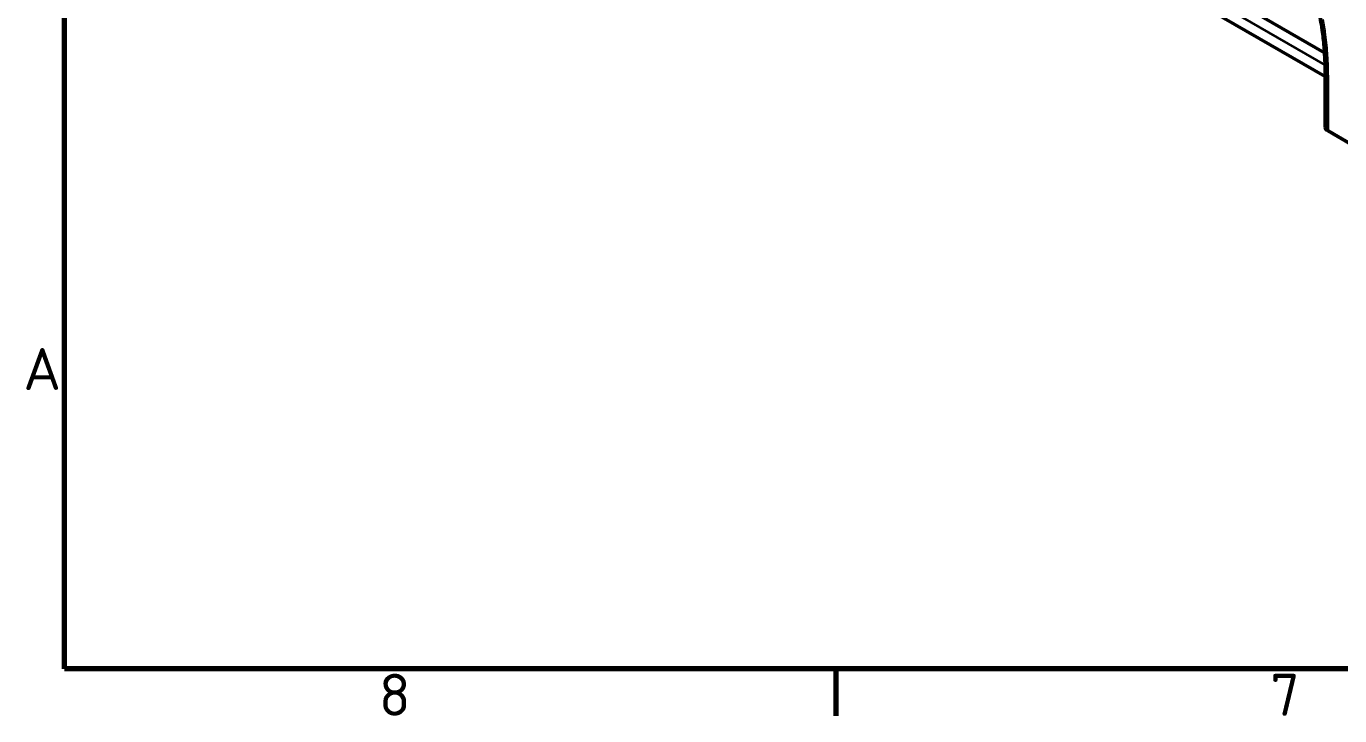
# Model space of a CAD drawing. Header units: millimetres. Extents: x 0 to 1485, y 0 to 1050.
# Drawn here: x 17.1 to 290.6, y 15.3 to 158.9 of the extents above; entities that cross this region are included whole.
import ezdxf

# ---------------------------------------------------------------- set-up
doc = ezdxf.new("R2010")
doc.units = ezdxf.units.MM
doc.header["$LTSCALE"] = 2.5
for name, color, linetype, lineweight in [('Rahmen (ISO)', 7, 'Continuous', 70), ('Sichtbar (ISO)', 7, 'Continuous', 50), ('Sichtbar schmal (ISO)', 7, 'Continuous', 35)]:
    doc.layers.add(name, color=color, linetype=linetype, lineweight=lineweight)
doc.styles.add('Notiztext (DIN)', font='isocpeur.ttf')

# ---------------------------------------------------------------- blocks, each defined once
blk = doc.blocks.new('Ränder Standardrahmen')
at = {"layer": 'Rahmen (ISO)'}
blk.add_line((74.25, 10), (74.25, 6.1), dxfattribs=at)
at = {"layer": 'Rahmen (ISO)', "flags": 128}
blk.add_lwpolyline([(10, 10), (10, 410), (584, 410), (584, 10), (10, 10)], dxfattribs=at)
at = {"layer": 'Rahmen (ISO)', "char_height": 3.5, "attachment_point": 7, "style": 'Notiztext (DIN)'}
for s, insert in [('A', (6.58, 33.25)), ('8', (36.2, 6.1)), ('7', (110.45, 6.1))]:
    blk.add_mtext(s, dxfattribs=dict(at, insert=insert))

msp = doc.modelspace()

# ---------------------------------------------------------------- linework, layer by layer
at = {"layer": 'Sichtbar (ISO)'}
for p, q in [((287.419, 153.42), (204.908, 201.058)), ((287.555, 148.461), (206.6, 195.201)), ((287.555, 137.917), (287.555, 149.348)), ((293.041, 134.271), (288.141, 137.1))]:
    msp.add_line(p, q, dxfattribs=at)
msp.add_ellipse((289.555, 137.917), major_axis=(-2, 0), ratio=0.5773503, start_param=0, end_param=0.7853982, dxfattribs=at)
for points, knots in [([(286.994, 157.743), (286.969, 157.939), (286.942, 158.136), (286.884, 158.531), (286.854, 158.729), (286.79, 159.128), (286.757, 159.328), (286.687, 159.73), (286.65, 159.932), (286.574, 160.336), (286.535, 160.539), (286.494, 160.742)], [0, 0, 0, 0, 0.1419923, 0.1419923, 0.28398461, 0.28398461, 0.42597691, 0.42597691, 0.56796922, 0.56796922, 0.70996152, 0.70996152, 0.70996152, 0.70996152]), ([(287.555, 149.348), (287.555, 149.887), (287.547, 150.43), (287.518, 151.525), (287.496, 152.078), (287.436, 153.19), (287.399, 153.75), (287.309, 154.878), (287.257, 155.446), (287.137, 156.589), (287.069, 157.165), (286.994, 157.743)], [0, 0, 0, 0, 0.4093111, 0.4093111, 0.8186223, 0.8186223, 1.2279334, 1.2279334, 1.6372446, 1.6372446, 2.0465557, 2.0465557, 2.0465557, 2.0465557])]:
    msp.add_open_spline(points, degree=3, knots=knots, dxfattribs=at)
at = {"layer": 'Sichtbar schmal (ISO)'}
for p, q in [((207.291, 197.161), (287.536, 150.832)), ((288.141, 137.1), (288.141, 148.531))]:
    msp.add_line(p, q, dxfattribs=at)
for centre, major_axis, ratio, end_param in [((288.978, 158), (-1.983, -0.258), 0.4775484, 0.7169933), ((289.555, 149.348), (-2, 0), 0.5773503, 0.7853982)]:
    msp.add_ellipse(centre, major_axis=major_axis, ratio=ratio, start_param=0, end_param=end_param, dxfattribs=at)
for points, knots in [([(287.563, 157.184), (287.497, 157.699), (287.419, 158.219), (287.244, 159.265), (287.147, 159.791), (287.041, 160.319)], [0, 0, 0, 0, 0.35498076, 0.35498076, 0.70996152, 0.70996152, 0.70996152, 0.70996152]), ([(288.141, 148.531), (288.141, 149.924), (288.093, 151.344), (287.901, 154.231), (287.756, 155.698), (287.563, 157.184)], [0, 0, 0, 0, 1.0232779, 1.0232779, 2.0465557, 2.0465557, 2.0465557, 2.0465557])]:
    msp.add_open_spline(points, degree=3, knots=knots, dxfattribs=at)

# ---------------------------------------------------------------- block references
at = {"xscale": 2.5, "yscale": 2.5, "zscale": 2.5}
msp.add_blockref('Ränder Standardrahmen', (0, 0), dxfattribs=at)

doc.saveas('drawing.dxf')
